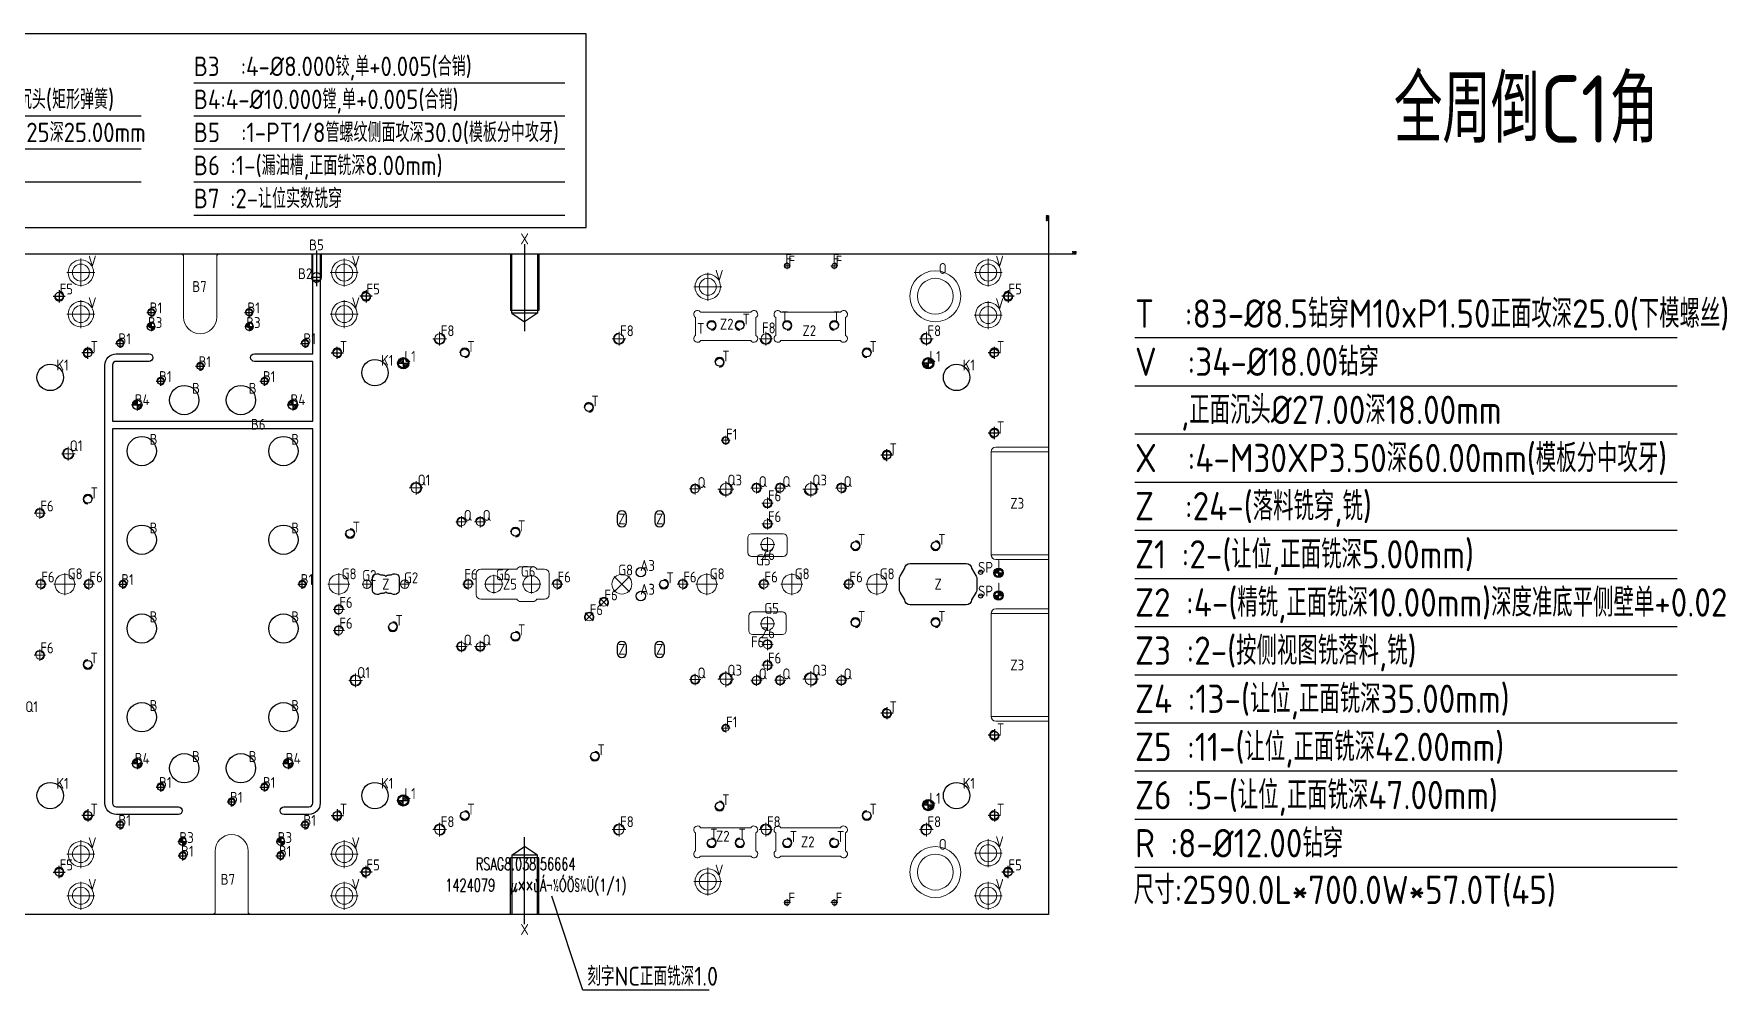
# Model space of a CAD drawing. Header units: millimetres. Extents: x 48713 to 52136, y -7473 to -5559.
# Drawn here: x 50342 to 52136, y -6572 to -5559 of the extents above; entities that cross this region are included whole.
import ezdxf
from ezdxf.enums import TextEntityAlignment as Align

# ---------------------------------------------------------------- set-up
doc = ezdxf.new("R2010")
doc.units = ezdxf.units.MM
for name, pattern in [('CENTER', [0]), ('DASHED', [0]), ('HIDDEN', [0])]:
    doc.linetypes.add(name, pattern=pattern)
for name, color, linetype in [('DIM', 4, 'Continuous'), ('LP', 255, 'Continuous'), ('LP_O', 40, 'Continuous'), ('PRESS', 3, 'Continuous'), ('TEXT', 4, 'Continuous')]:
    doc.layers.add(name, color=color, linetype=linetype)
doc.styles.add('gbenor', font='gbenor.shx', dxfattribs={"bigfont": 'gbcbig.shx'})
doc.styles.get("Standard").update_dxf_attribs({"font": 'txt.shx', "width": 0.85, "bigfont": 'ctxt.shx'})
doc.styles.add('标准', font='txt.shx', dxfattribs={"width": 0.667, "bigfont": 'ctxt.shx'})
doc.dimstyles.new('T-2-WX', dxfattribs={"dimtxt": 2, "dimasz": 2, "dimexe": 0.5, "dimexo": 0.5, "dimgap": 0.5, "dimtad": 1, "dimtxsty": 'Standard', "dimblk": 'OPEN30', "dimcen": 0, "dimazin": 3, "dimtfac": 1, "dimtmove": 0, "dimatfit": 3, "dimldrblk": 'OPEN30', "dimlwd": -1, "dimlwe": -1})

# ---------------------------------------------------------------- blocks, each defined once
blk = doc.blocks.new('HENXIAO0')
at = {"color": 230}
for p, q in [((-0.6, 0), (0.6, 0)), ((-0.5, 0), (0, 0.5)), ((-0.3, 0), (0, 0.3)), ((-0.1, 0), (0, 0.1)), ((0, 0.6), (0, -0.6)), ((0.1, 0), (0, -0.1)), ((0.5, 0), (0, -0.5)), ((0.3, 0), (0, -0.3))]:
    blk.add_line(p, q, dxfattribs=at)
for start, end in [(90, 180), (270, 0)]:
    blk.add_arc((0, 0), 0.5, start, end, dxfattribs=at)
blk = doc.blocks.new('locater0')
for p, q in [((-0.6, 0), (0.6, 0)), ((-0.5, 0), (0, 0.5)), ((-0.3, 0), (0, 0.3)), ((-0.1, 0), (0, 0.1)), ((0, 0.6), (0, -0.6)), ((0.1, 0), (0, -0.1)), ((0.5, 0), (0, -0.5)), ((0.3, 0), (0, -0.3))]:
    blk.add_line(p, q)
for start, end in [(90, 180), (270, 0)]:
    blk.add_arc((0, 0), 0.5, start, end)
blk = doc.blocks.new('*D7583')
at = {"layer": 'Defpoints', "color": 0}
for p in [(51417.1, -5792.4), (51441.4, -5792.4), (48827.1, -6492.4)]:
    blk.add_point(p, dxfattribs=at)
at = {"layer": 'DIM', "color": 0}
blk.add_line((51417.6, -5792.4), (51446.3, -5792.4), dxfattribs=at)
at = {"layer": 'DIM', "color": 0, "insert": (51444.1, -5790.9), "char_height": 2, "attachment_point": 5}
blk.add_mtext('700', dxfattribs=at)
blk = doc.blocks.new('_Open30')
blk = doc.blocks.new('*D7584')
at = {"layer": 'Defpoints', "color": 0}
for p in [(51417.1, -5758.2), (51417.1, -5792.4), (48827.1, -6492.4)]:
    blk.add_point(p, dxfattribs=at)
at = {"layer": 'DIM', "color": 0}
blk.add_line((51417.1, -5791.9), (51417.1, -5751.7), dxfattribs=at)
at = {"layer": 'DIM', "color": 0, "insert": (51415.6, -5754.7), "char_height": 2, "attachment_point": 5, "rotation": 90}
blk.add_mtext('2590', dxfattribs=at)

msp = doc.modelspace()

# ---------------------------------------------------------------- linework, layer by layer
at = {"layer": 'LP'}
msp.add_lwpolyline([(48827.062, -6492.37), (48827.062, -5792.37), (51417.062, -5792.37), (51417.062, -6492.37)], close=True, dxfattribs=at)
at = {"layer": 'LP_O', "color": 52, "linetype": 'DASHED'}
for p, q in [((50636.562, -5792.37), (50636.562, -5817.37)), ((50637.312, -5792.37), (50637.312, -5820.37)), ((50645.812, -5820.37), (50645.812, -5792.37)), ((50646.562, -5792.37), (50646.562, -5817.37)), ((50636.562, -5817.37), (50646.562, -5817.37)), ((50637.312, -5820.37), (50645.812, -5820.37)), ((50637.312, -5820.37), (50641.562, -5823.236))]:
    msp.add_line(p, q, dxfattribs=at)
at = {"layer": 'LP_O', "color": 52, "linetype": 'CENTER'}
msp.add_line((50641.562, -5789.036), (50641.562, -5826.57), dxfattribs=at)
at = {"layer": 'LP_O', "color": 4, "linetype": 'DASHED'}
for p, q in [((50847.062, -5792.37), (50847.062, -5852.37)), ((50848.562, -5855.37), (50848.562, -5792.37)), ((50875.562, -5792.37), (50875.562, -5855.37)), ((50877.062, -5792.37), (50877.062, -5852.37)), ((50877.062, -5852.37), (50847.062, -5852.37)), ((50875.562, -5855.37), (50848.562, -5855.37)), ((50875.562, -5855.37), (50862.062, -5864.475)), ((50875.562, -6429.37), (50862.062, -6420.264)), ((50847.062, -6492.37), (50847.062, -6432.37)), ((50877.062, -6432.37), (50847.062, -6432.37)), ((50848.562, -6429.37), (50848.562, -6492.37)), ((50875.562, -6429.37), (50848.562, -6429.37)), ((50875.562, -6492.37), (50875.562, -6429.37)), ((50877.062, -6492.37), (50877.062, -6432.37))]:
    msp.add_line(p, q, dxfattribs=at)
at = {"layer": 'LP_O', "color": 4, "linetype": 'CENTER'}
for p, q in [((50862.062, -5782.37), (50862.062, -5874.475)), ((50362.562, -5837.37), (50375.562, -5837.37)), ((50369.062, -5830.87), (50369.062, -5843.87)), ((50700.562, -5837.37), (50687.562, -5837.37)), ((50694.062, -5830.87), (50694.062, -5843.87)), ((51380.562, -5837.37), (51367.562, -5837.37)), ((51374.062, -5830.87), (51374.062, -5843.87)), ((50461.842, -5854.626), (50471.442, -5854.626)), ((50466.642, -5859.426), (50466.642, -5849.826)), ((50565.361, -5854.626), (50574.961, -5854.626)), ((50570.161, -5859.426), (50570.161, -5849.826)), ((50428.762, -5887.37), (50438.362, -5887.37)), ((50433.562, -5892.17), (50433.562, -5882.57)), ((50624.762, -5887.37), (50634.362, -5887.37)), ((50629.562, -5892.17), (50629.562, -5882.57)), ((50513.602, -5911.626), (50523.202, -5911.626)), ((50518.402, -5916.426), (50518.402, -5906.826)), ((50471.762, -5927.37), (50481.362, -5927.37)), ((50476.562, -5932.17), (50476.562, -5922.57)), ((50581.762, -5927.37), (50591.362, -5927.37)), ((50586.562, -5932.17), (50586.562, -5922.57)), ((50431.762, -6142.37), (50441.362, -6142.37)), ((50436.562, -6147.17), (50436.562, -6137.57)), ((50621.762, -6142.37), (50631.362, -6142.37)), ((50626.562, -6147.17), (50626.562, -6137.57)), ((50471.762, -6357.37), (50481.362, -6357.37)), ((50476.562, -6362.17), (50476.562, -6352.57)), ((50581.762, -6357.37), (50591.362, -6357.37)), ((50586.562, -6362.17), (50586.562, -6352.57)), ((50546.922, -6373.113), (50556.522, -6373.113)), ((50551.722, -6377.913), (50551.722, -6368.313)), ((50428.762, -6397.37), (50438.362, -6397.37)), ((50433.562, -6402.17), (50433.562, -6392.57)), ((50624.762, -6397.37), (50634.362, -6397.37)), ((50629.562, -6402.17), (50629.562, -6392.57)), ((50862.062, -6502.37), (50862.062, -6410.264)), ((50495.162, -6430.113), (50504.762, -6430.113)), ((50499.962, -6434.913), (50499.962, -6425.313)), ((50598.681, -6430.113), (50608.281, -6430.113)), ((50603.481, -6434.913), (50603.481, -6425.313)), ((50362.562, -6447.37), (50375.562, -6447.37)), ((50369.062, -6453.87), (50369.062, -6440.87)), ((50700.562, -6447.37), (50687.562, -6447.37)), ((50694.062, -6453.87), (50694.062, -6440.87)), ((51380.562, -6447.37), (51367.562, -6447.37)), ((51374.062, -6453.87), (51374.062, -6440.87))]:
    msp.add_line(p, q, dxfattribs=at)
at = {"layer": 'LP_O', "color": 4, "linetype": 'CENTER', "lineweight": 15}
for p, q in [((50392.062, -5827.22), (50392.062, -5797.52)), ((50671.062, -5827.22), (50671.062, -5797.52)), ((51353.062, -5827.22), (51353.062, -5797.52)), ((50377.212, -5812.37), (50406.912, -5812.37)), ((50656.212, -5812.37), (50685.912, -5812.37)), ((51041.212, -5827.37), (51070.912, -5827.37)), ((51056.062, -5842.22), (51056.062, -5812.52)), ((51338.212, -5812.37), (51367.912, -5812.37)), ((50392.062, -5871.22), (50392.062, -5841.52)), ((50671.062, -5871.22), (50671.062, -5841.52)), ((51353.062, -5872.22), (51353.062, -5842.52)), ((50377.212, -5856.37), (50406.912, -5856.37)), ((50656.212, -5856.37), (50685.912, -5856.37)), ((51338.212, -5857.37), (51367.912, -5857.37)), ((50764.862, -5882.37), (50779.262, -5882.37)), ((50772.062, -5875.17), (50772.062, -5889.57)), ((50969.262, -5882.37), (50954.862, -5882.37)), ((50962.062, -5875.17), (50962.062, -5889.57)), ((51110.362, -5882.37), (51124.762, -5882.37)), ((51117.562, -5875.17), (51117.562, -5889.57)), ((51294.762, -5882.37), (51280.362, -5882.37)), ((51287.562, -5875.17), (51287.562, -5889.57)), ((51079.862, -5989.982), (51070.262, -5989.982)), ((51075.062, -5985.182), (51075.062, -5994.782)), ((50385.852, -6004.183), (50371.452, -6004.183)), ((50378.652, -5996.983), (50378.652, -6011.383)), ((50739.862, -6040.423, 0), (50754.262, -6040.423, 0)), ((50747.062, -6047.623, 0), (50747.062, -6033.223, 0)), ((51036.632, -6041.521), (51048.632, -6041.521)), ((51042.632, -6047.521), (51042.632, -6035.521)), ((51066.662, -6041.691), (51083.462, -6041.691)), ((51075.062, -6033.291), (51075.062, -6050.091)), ((51113.491, -6040.521), (51101.491, -6040.521)), ((51107.491, -6046.521), (51107.491, -6034.521)), ((51126.632, -6040.521), (51138.632, -6040.521)), ((51132.632, -6046.521), (51132.632, -6034.521)), ((51156.662, -6041.691), (51173.462, -6041.691)), ((51165.062, -6033.291), (51165.062, -6050.091)), ((51203.491, -6040.521), (51191.491, -6040.521)), ((51197.491, -6046.521), (51197.491, -6034.521)), ((50348.562, -6073.241), (50348.562, -6061.241)), ((51113.216, -6056.451), (51125.216, -6056.451)), ((51119.216, -6050.451), (51119.216, -6062.451)), ((50342.562, -6067.241), (50354.562, -6067.241)), ((50789.064, -6076.371), (50801.064, -6076.371)), ((50795.064, -6082.371), (50795.064, -6070.371)), ((50809.059, -6076.371), (50821.059, -6076.371)), ((50815.059, -6082.371), (50815.059, -6070.371)), ((51113.216, -6078.451), (51125.216, -6078.451)), ((51119.216, -6072.451), (51119.216, -6084.451)), ((51119.216, -6092.751), (51119.216, -6108.151)), ((51111.516, -6100.451), (51126.916, -6100.451)), ((50375.062, -6153.92), (50375.062, -6130.82)), ((50665.232, -6153.92), (50665.232, -6130.82)), ((51055.062, -6153.92), (51055.062, -6130.82)), ((51145.062, -6153.92), (51145.062, -6130.82)), ((51235.062, -6153.92), (51235.062, -6130.82)), ((50343.562, -6142.37), (50355.562, -6142.37)), ((50349.562, -6148.37), (50349.562, -6136.37)), ((50363.512, -6142.37), (50386.612, -6142.37)), ((50406.562, -6142.37), (50394.562, -6142.37)), ((50400.562, -6148.37), (50400.562, -6136.37)), ((50653.682, -6142.37), (50676.782, -6142.37)), ((50690.112, -6142.37), (50700.012, -6142.37)), ((50695.062, -6147.32), (50695.062, -6137.42)), ((50730.112, -6142.37), (50740.012, -6142.37)), ((50735.062, -6147.32), (50735.062, -6137.42)), ((50808.386, -6142.37), (50796.386, -6142.37)), ((50802.386, -6148.37), (50802.386, -6136.37)), ((50890.386, -6142.37), (50902.386, -6142.37)), ((50896.386, -6148.37), (50896.386, -6136.37)), ((50956.894, -6134.202), (50973.229, -6150.537)), ((50956.894, -6150.537), (50973.229, -6134.202)), ((51023.562, -6142.37), (51035.562, -6142.37)), ((51029.562, -6148.37), (51029.562, -6136.37)), ((51043.512, -6142.37), (51066.612, -6142.37)), ((51121.562, -6142.37), (51109.562, -6142.37)), ((51115.562, -6148.37), (51115.562, -6136.37)), ((51133.512, -6142.37), (51156.612, -6142.37)), ((51211.562, -6142.37), (51199.562, -6142.37)), ((51205.562, -6148.37), (51205.562, -6136.37)), ((51223.512, -6142.37), (51246.612, -6142.37)), ((50671.232, -6169.37), (50659.232, -6169.37)), ((50665.232, -6175.37), (50665.232, -6163.37)), ((50941.727, -6165.704), (50950.212, -6157.219)), ((50950.212, -6165.704), (50941.727, -6157.219)), ((50665.232, -6197.37), (50665.232, -6185.37)), ((50926.171, -6181.26), (50934.656, -6172.775)), ((50934.656, -6181.26), (50926.171, -6172.775)), ((51111.516, -6184.288), (51126.916, -6184.288)), ((51119.216, -6191.988), (51119.216, -6176.588)), ((50671.232, -6191.37), (50659.232, -6191.37)), ((50795.064, -6202.368), (50795.064, -6214.368)), ((50815.059, -6202.368), (50815.059, -6214.368)), ((51119.216, -6212.288), (51119.216, -6200.288)), ((50342.562, -6217.498), (50354.562, -6217.498)), ((50348.562, -6223.498), (50348.562, -6211.498)), ((50801.064, -6208.368), (50789.064, -6208.368)), ((50821.059, -6208.368), (50809.059, -6208.368)), ((51113.216, -6206.288), (51125.216, -6206.288)), ((51119.216, -6234.288), (51119.216, -6222.288)), ((50683.062, -6237.117, 0), (50683.062, -6251.517, 0)), ((51042.632, -6237.218), (51042.632, -6249.218)), ((51075.062, -6251.448), (51075.062, -6234.648)), ((51107.491, -6238.218), (51107.491, -6250.218)), ((51113.216, -6228.288), (51125.216, -6228.288)), ((51132.632, -6238.218), (51132.632, -6250.218)), ((51165.062, -6251.448), (51165.062, -6234.648)), ((51197.491, -6238.218), (51197.491, -6250.218)), ((50690.262, -6244.317, 0), (50675.862, -6244.317, 0)), ((51036.632, -6243.218), (51048.632, -6243.218)), ((51066.662, -6243.048), (51083.462, -6243.048)), ((51113.491, -6244.218), (51101.491, -6244.218)), ((51126.632, -6244.218), (51138.632, -6244.218)), ((51156.662, -6243.048), (51173.462, -6243.048)), ((51203.491, -6244.218), (51191.491, -6244.218)), ((51079.862, -6294.757), (51070.262, -6294.757)), ((51075.062, -6299.557), (51075.062, -6289.957)), ((50764.862, -6402.37), (50779.262, -6402.37)), ((50772.062, -6409.57), (50772.062, -6395.17)), ((50969.262, -6402.37), (50954.862, -6402.37)), ((50962.062, -6409.57), (50962.062, -6395.17)), ((51110.362, -6402.37), (51124.762, -6402.37)), ((51117.562, -6409.57), (51117.562, -6395.17)), ((51294.762, -6402.37), (51280.362, -6402.37)), ((51287.562, -6409.57), (51287.562, -6395.17)), ((50392.062, -6413.52), (50392.062, -6443.22)), ((50671.062, -6413.52), (50671.062, -6443.22)), ((51353.062, -6412.52), (51353.062, -6442.22)), ((50377.212, -6428.37), (50406.912, -6428.37)), ((50656.212, -6428.37), (50685.912, -6428.37)), ((51338.212, -6427.37), (51367.912, -6427.37)), ((51056.062, -6472.22), (51056.062, -6442.52)), ((50377.212, -6472.37), (50406.912, -6472.37)), ((50392.062, -6457.52), (50392.062, -6487.22)), ((50656.212, -6472.37), (50685.912, -6472.37)), ((50671.062, -6457.52), (50671.062, -6487.22)), ((51041.212, -6457.37), (51070.912, -6457.37)), ((51338.212, -6472.37), (51367.912, -6472.37)), ((51353.062, -6457.52), (51353.062, -6487.22))]:
    msp.add_line(p, q, dxfattribs=at)
at = {"layer": 'LP_O', "linetype": 'CENTER', "lineweight": 15}
for p, q in [((51143.662, -5805.021), (51136.462, -5805.021)), ((51143.662, -5805.021), (51136.462, -5805.021)), ((51140.062, -5801.421), (51140.062, -5808.621)), ((51140.062, -5801.421), (51140.062, -5808.621)), ((51186.462, -5805.021), (51193.662, -5805.021)), ((51186.462, -5805.021), (51193.662, -5805.021)), ((51190.062, -5801.421), (51190.062, -5808.621)), ((51190.062, -5801.421), (51190.062, -5808.621)), ((51143.662, -6479.718), (51136.462, -6479.718)), ((51140.062, -6483.318), (51140.062, -6476.118)), ((51186.462, -6479.718), (51193.662, -6479.718)), ((51190.062, -6483.318), (51190.062, -6476.118))]:
    msp.add_line(p, q, dxfattribs=at)
at = {"layer": 'LP_O', "color": 52, "linetype": 'Continuous'}
msp.add_line((50645.812, -5820.37), (50641.562, -5823.236), dxfattribs=at)
at = {"layer": 'LP_O', "color": 4}
for p, q in [((50848.562, -5855.37), (50862.062, -5864.475)), ((50848.562, -6429.37), (50862.062, -6420.264))]:
    msp.add_line(p, q, dxfattribs=at)
at = {"layer": 'LP_O', "color": 4, "linetype": 'CENTER', "ltscale": 0.009}
for p, q in [((50406.062, -5897.37), (50393.062, -5897.37)), ((50399.562, -5903.87), (50399.562, -5890.87)), ((50657.062, -5897.37), (50670.062, -5897.37)), ((50663.562, -5903.87), (50663.562, -5890.87)), ((51366.062, -5897.37), (51353.062, -5897.37)), ((51359.562, -5903.87), (51359.562, -5890.87)), ((51366.062, -5982.37), (51353.062, -5982.37)), ((51359.562, -5988.87), (51359.562, -5975.87)), ((51252.311, -6005.716), (51239.311, -6005.716)), ((51245.811, -6012.216), (51245.811, -5999.216)), ((51245.811, -6272.523), (51245.811, -6285.523)), ((51252.311, -6279.023), (51239.311, -6279.023)), ((51366.062, -6302.37), (51353.062, -6302.37)), ((51359.562, -6295.87), (51359.562, -6308.87)), ((50399.562, -6380.87), (50399.562, -6393.87)), ((50663.562, -6380.87), (50663.562, -6393.87)), ((51359.562, -6380.87), (51359.562, -6393.87)), ((50406.062, -6387.37), (50393.062, -6387.37)), ((50657.062, -6387.37), (50670.062, -6387.37)), ((51366.062, -6387.37), (51353.062, -6387.37))]:
    msp.add_line(p, q, dxfattribs=at)
at = {"layer": 'LP_O', "lineweight": 15}
for p, q in [((51356.057, -6002.196), (51417.062, -6002.196)), ((51356.057, -6111.196), (51417.062, -6111.196)), ((51356.057, -6173.543), (51417.062, -6173.543)), ((51356.057, -6282.543), (51417.062, -6282.543))]:
    msp.add_line(p, q, dxfattribs=at)
for points in [[(50498.902, -5792.37), (50500.902, -5794.37), (50500.902, -5859.626, 1), (50535.902, -5859.626), (50535.902, -5794.37), (50537.902, -5792.37)], [(50571.222, -6492.37), (50569.222, -6490.37), (50569.222, -6425.113, 1), (50534.222, -6425.113), (50534.222, -6490.37), (50532.222, -6492.37)]]:
    msp.add_lwpolyline(points, format="xyb", dxfattribs=at)
at = {"layer": 'LP_O', "color": 94, "linetype": 'Continuous'}
msp.add_lwpolyline([(50417.562, -6374.37), (50417.562, -5910.37, -0.41421356), (50429.562, -5898.37), (50464.278, -5898.37, -1), (50464.278, -5906.37), (50429.562, -5906.37, 0.41421356), (50425.562, -5910.37), (50425.562, -5969.745), (50637.562, -5969.745), (50637.562, -5906.37), (50575.836, -5906.37, -1), (50575.836, -5898.37), (50637.562, -5898.37), (50637.562, -5820.37, 0.5), (50645.562, -5820.37), (50645.562, -6374.37, -0.41421356), (50633.562, -6386.37), (50607.176, -6386.37, -1), (50607.176, -6378.37), (50633.562, -6378.37, 0.41421356), (50637.562, -6374.37), (50637.562, -5977.745), (50425.562, -5977.745), (50425.562, -6374.37, 0.41421356), (50429.562, -6378.37), (50495.454, -6378.37, -1), (50495.454, -6386.37), (50429.562, -6386.37, -0.41421356)], format="xyb", close=True, dxfattribs=at)
at = {"layer": 'LP_O', "color": 94, "linetype": 'Continuous', "lineweight": 18}
for points in [[(51048.574, -5884.37), (51101.549, -5884.37, 1.25654736), (51107.062, -5878.857), (51107.062, -5859.882, 1.25654736), (51101.549, -5854.37), (51048.574, -5854.37, 1.25654736), (51043.062, -5859.882), (51043.062, -5878.857, 1.25654736)], [(51133.574, -5884.37), (51196.549, -5884.37, 1.25654736), (51202.062, -5878.857), (51202.062, -5859.882, 1.25654736), (51196.549, -5854.37), (51133.574, -5854.37, 1.25654736), (51128.062, -5859.882), (51128.062, -5878.857, 1.25654736)], [(51048.574, -6400.37), (51101.549, -6400.37, -1.25654736), (51107.062, -6405.882), (51107.062, -6424.857, -1.25654736), (51101.549, -6430.37), (51048.574, -6430.37, -1.25654736), (51043.062, -6424.857), (51043.062, -6405.882, -1.25654736)], [(51133.574, -6400.37), (51196.549, -6400.37, -1.25654736), (51202.062, -6405.882), (51202.062, -6424.857, -1.25654736), (51196.549, -6430.37), (51133.574, -6430.37, -1.25654736), (51128.062, -6424.857), (51128.062, -6405.882, -1.25654736)]]:
    msp.add_lwpolyline(points, format="xyb", close=True, dxfattribs=at)
at = {"layer": 'LP_O', "linetype": 'Continuous', "lineweight": 15}
for points in [[(51361.057, -6116.196, -0.41421356), (51356.057, -6111.196), (51356.057, -6002.196, -0.41421356), (51361.057, -5997.196), (51417.062, -5997.196), (51417.062, -6116.196)], [(51361.057, -6168.543, 0.41421356), (51356.057, -6173.543), (51356.057, -6282.543, 0.41421356), (51361.057, -6287.543), (51417.062, -6287.543), (51417.062, -6168.543)]]:
    msp.add_lwpolyline(points, format="xyb", close=True, dxfattribs=at)
at = {"layer": 'LP_O', "linetype": 'Continuous'}
for points in [[(50970.062, -6076.79), (50970.062, -6069.79, 1), (50960.062, -6069.79), (50960.062, -6076.79, 1)], [(51010.062, -6076.79), (51010.062, -6069.79, 1), (51000.062, -6069.79), (51000.062, -6076.79, 1)], [(50715.062, -6150.638, -0.22114921), (50711.812, -6152.15), (50709.364, -6152.15, -0.19079038), (50706.283, -6153.37), (50705.462, -6153.37, -0.41421356), (50701.062, -6148.97), (50701.062, -6135.77, -0.41421356), (50705.462, -6131.37), (50706.283, -6131.37, -0.19079038), (50709.364, -6132.59), (50711.812, -6132.59, -0.22114921), (50715.062, -6134.101, -0.22114921), (50718.312, -6132.59), (50720.759, -6132.59, -0.19079038), (50723.84, -6131.37), (50724.662, -6131.37, -0.41421356), (50729.062, -6135.77), (50729.062, -6148.97, -0.41421356), (50724.662, -6153.37), (50723.84, -6153.37, -0.19079038), (50720.759, -6152.15), (50718.312, -6152.15, -0.22114921)], [(51259.774, -6133.933), (51264.768, -6125.61, -0.40047435), (51270.262, -6120.37), (51329.862, -6120.37, -0.40047435), (51335.355, -6125.61), (51340.349, -6133.933, -0.13593296), (51341.062, -6136.506), (51341.062, -6148.234, -0.13593296), (51340.349, -6150.806), (51335.355, -6159.129, -0.40047435), (51329.862, -6164.37), (51270.262, -6164.37, -0.40047435), (51264.768, -6159.129), (51259.774, -6150.806, -0.13593296), (51259.062, -6148.234), (51259.062, -6136.506, -0.13593296)], [(50970.062, -6214.95), (50970.062, -6207.95, 1), (50960.062, -6207.95), (50960.062, -6214.95, 1)], [(51010.062, -6214.95), (51010.062, -6207.95, 1), (51000.062, -6207.95), (51000.062, -6214.95, 1)]]:
    msp.add_lwpolyline(points, format="xyb", close=True, dxfattribs=at)
at = {"layer": 'LP_O', "color": 94, "linetype": 'Continuous', "lineweight": 15}
for points in [[(51136.016, -6088.951), (51102.416, -6088.951, 0.41421356), (51098.416, -6092.951), (51098.416, -6108.951, 0.41421356), (51102.416, -6112.951), (51136.016, -6112.951, 0.41421356), (51140.016, -6108.951), (51140.016, -6092.951, 0.41421356)], [(50815.837, -6158.42), (50853.933, -6158.42, 0.27478707), (50857.886, -6160.77), (50870.886, -6160.77, 0.27478707), (50874.839, -6158.42), (50883.005, -6158.42, 0.41421356), (50888.005, -6153.42), (50888.005, -6131.319, 0.41421356), (50883.005, -6126.319), (50874.839, -6126.319, 0.27478707), (50870.886, -6123.969), (50857.886, -6123.969, 0.27478707), (50853.933, -6126.319), (50815.837, -6126.319, 0.41421356), (50810.837, -6131.319), (50810.837, -6153.42, 0.41421356)], [(51135.016, -6195.788), (51103.416, -6195.788, -0.41421356), (51099.416, -6191.788), (51099.416, -6175.788, -0.41421356), (51103.416, -6171.788), (51135.016, -6171.788, -0.41421356), (51139.016, -6175.788), (51139.016, -6191.788, -0.41421356)]]:
    msp.add_lwpolyline(points, format="xyb", close=True, dxfattribs=at)
at = {"layer": 'LP_O', "color": 4, "linetype": 'CENTER', "lineweight": 15}
for points in [[(50829.386, -6152.27), (50829.386, -6132.47)], [(50869.386, -6152.27), (50869.386, -6132.47)], [(50839.286, -6142.37), (50819.486, -6142.37)], [(50859.486, -6142.37), (50879.286, -6142.37)]]:
    msp.add_lwpolyline(points, dxfattribs=at)
at = {"layer": 'LP_O', "linetype": 'Continuous', "lineweight": 15}
for centre, radius in [((50392.062, -5812.37), 13.5), ((50392.062, -5812.37), 9), ((50671.062, -5812.37), 13.5), ((50671.062, -5812.37), 9), ((51140.062, -5805.021), 2.5), ((51140.062, -5805.021), 2.5), ((51190.062, -5805.021), 2.5), ((51190.062, -5805.021), 2.5), ((51353.062, -5812.37), 13.5), ((51353.062, -5812.37), 9), ((51056.062, -5827.37), 13.5), ((51056.062, -5827.37), 9), ((50392.062, -5856.37), 13.5), ((50671.062, -5856.37), 13.5), ((51353.062, -5857.37), 13.5), ((50392.062, -5856.37), 9), ((50671.062, -5856.37), 9), ((51353.062, -5857.37), 9), ((51075.062, -5989.982), 3.4), ((51119.216, -6100.451), 7), ((50375.062, -6142.37), 10.5), ((50665.232, -6142.37), 10.5), ((50829.386, -6142.37), 9), ((50869.386, -6142.37), 9), ((50965.062, -6142.37), 10.5), ((51055.062, -6142.37), 10.5), ((51145.062, -6142.37), 10.5), ((51235.062, -6142.37), 10.5), ((50695.062, -6142.37), 4.5), ((50735.062, -6142.37), 4.5), ((51119.216, -6184.288), 7), ((51075.062, -6294.757), 3.4), ((50392.062, -6428.37), 13.5), ((50392.062, -6428.37), 9), ((50671.062, -6428.37), 13.5), ((50671.062, -6428.37), 9), ((51353.062, -6427.37), 13.5), ((51353.062, -6427.37), 9), ((51056.062, -6457.37), 13.5), ((51056.062, -6457.37), 9), ((50392.062, -6472.37), 13.5), ((50392.062, -6472.37), 9), ((50671.062, -6472.37), 13.5), ((50671.062, -6472.37), 9), ((51353.062, -6472.37), 13.5), ((51353.062, -6472.37), 9), ((51140.062, -6479.718), 2.5), ((51190.062, -6479.718), 2.5)]:
    msp.add_circle(centre, radius, dxfattribs=at)
at = {"layer": 'LP_O', "linetype": 'DASHED', "lineweight": 9, "ltscale": 30}
for centre in [(51297.062, -5837.37), (51297.062, -6447.37)]:
    msp.add_circle(centre, 27, dxfattribs=at)
at = {"layer": 'LP_O', "linetype": 'Continuous'}
for centre, radius in [((50641.562, -5817.37), 5), ((50466.642, -5854.626), 3.4), ((50570.161, -5854.626), 3.4), ((50433.562, -5887.37), 3.4), ((50629.562, -5887.37), 3.4), ((50518.402, -5911.626), 3.4), ((50476.562, -5927.37), 3.4), ((50586.562, -5927.37), 3.4), ((51345.062, -6129.79), 2.25), ((50436.562, -6142.37), 3.4), ((50626.562, -6142.37), 3.4), ((51345.062, -6154.95), 2.25), ((50476.562, -6357.37), 3.4), ((50586.562, -6357.37), 3.4), ((50551.722, -6373.113), 3.4), ((50433.562, -6397.37), 3.4), ((50629.562, -6397.37), 3.4), ((50499.962, -6430.113), 3.4), ((50603.481, -6430.113), 3.4)]:
    msp.add_circle(centre, radius, dxfattribs=at)
at = {"layer": 'LP_O', "lineweight": 9}
for centre in [(51297.062, -5837.37), (51297.062, -6447.37)]:
    msp.add_circle(centre, 19, dxfattribs=at)
at = {"layer": 'LP_O'}
for centre, radius in [((50369.062, -5837.37), 4.25), ((50694.062, -5837.37), 4.25), ((51374.062, -5837.37), 4.25), ((51060.062, -5868.37), 4.25), ((51090.062, -5868.37), 4.25), ((51140.062, -5868.37), 4.25), ((51190.062, -5868.37), 4.25), ((50399.562, -5897.37), 4.25), ((50663.562, -5897.37), 4.25), ((50798.562, -5897.37), 4.25), ((51224.562, -5897.37), 4.25), ((51359.562, -5897.37), 4.25), ((50359.562, -5923.37), 14), ((50703.562, -5918.37), 14), ((50733.562, -5908.37), 5.005), ((51068.562, -5907.37), 4.25), ((51289.562, -5908.37), 5.005), ((51319.562, -5923.37), 14), ((50929.965, -5955.111), 4.25), ((51359.562, -5982.37), 4.25), ((51245.811, -6005.716), 4.25), ((50399.562, -6052.37), 4.25), ((50677.111, -6088.611), 4.25), ((50852.227, -6087.273), 4.25), ((51212.344, -6101.59), 4.25), ((51297.344, -6101.59), 4.25), ((50985.062, -6129.79), 5), ((51364.062, -6130.37), 4), ((50985.062, -6154.95), 5), ((51009.378, -6142.37), 4.25), ((51364.062, -6154.37), 4), ((50722.4, -6187.399), 4.25), ((51212.344, -6183.149), 4.25), ((51297.344, -6183.149), 4.25), ((50852.227, -6197.467), 4.25), ((50399.562, -6227.37), 4.25), ((51245.811, -6279.023), 4.25), ((51359.562, -6302.37), 4.25), ((50936.372, -6324.505), 4.25), ((50359.562, -6366.37), 14), ((50703.562, -6366.37), 14), ((50733.562, -6371.37), 5.005), ((51319.562, -6366.37), 14), ((50399.562, -6387.37), 4.25), ((50663.562, -6387.37), 4.25), ((50798.562, -6387.37), 4.25), ((51068.562, -6377.37), 4.25), ((51224.562, -6387.37), 4.25), ((51289.562, -6376.37), 5.005), ((51359.562, -6387.37), 4.25), ((51060.062, -6416.37), 4.25), ((51090.062, -6416.37), 4.25), ((51140.062, -6416.37), 4.25), ((51190.062, -6416.37), 4.25), ((50369.062, -6447.37), 4.25), ((50694.062, -6447.37), 4.25), ((51374.062, -6447.37), 4.25)]:
    msp.add_circle(centre, radius, dxfattribs=at)
at = {"layer": 'LP_O', "color": 2}
for centre, radius in [((50466.353, -5869.626), 4), ((50570.45, -5869.626), 4), ((50451.562, -5952.37), 5), ((50616.562, -5952.37), 5), ((50451.562, -6332.37), 5), ((50611.562, -6332.37), 5), ((50499.673, -6415.113), 4), ((50603.77, -6415.113), 4)]:
    msp.add_circle(centre, radius, dxfattribs=at)
at = {"layer": 'LP_O', "color": 4, "linetype": 'DASHED', "lineweight": 15}
for centre, radius in [((50772.062, -5882.37), 5.15), ((50962.062, -5882.37), 5.15), ((51117.562, -5882.37), 5.15), ((51287.562, -5882.37), 5.15), ((50378.652, -6004.183), 5.15), ((50747.062, -6040.423, 0), 5.15), ((51042.632, -6041.521), 4.25), ((51075.062, -6041.691), 6), ((51107.491, -6040.521), 4.25), ((51132.632, -6040.521), 4.25), ((51165.062, -6041.691), 6), ((51197.491, -6040.521), 4.25), ((51119.216, -6056.451), 4.25), ((50348.562, -6067.241), 4.25), ((50795.064, -6076.371), 4.25), ((50815.059, -6076.371), 4.25), ((51119.216, -6078.451), 4.25), ((50349.562, -6142.37), 4.25), ((50400.562, -6142.37), 4.25), ((50802.386, -6142.37), 4.25), ((50896.386, -6142.37), 4.25), ((51029.562, -6142.37), 4.25), ((51115.562, -6142.37), 4.25), ((51205.562, -6142.37), 4.25), ((50665.232, -6169.37), 4.25), ((50945.97, -6161.461), 4.25), ((50665.232, -6191.37), 4.25), ((50930.413, -6177.018), 4.25), ((50795.064, -6208.368), 4.25), ((50815.059, -6208.368), 4.25), ((51119.216, -6206.288), 4.25), ((50348.562, -6217.498), 4.25), ((50683.062, -6244.317, 0), 5.15), ((51042.632, -6243.218), 4.25), ((51075.062, -6243.048), 6), ((51107.491, -6244.218), 4.25), ((51119.216, -6228.288), 4.25), ((51132.632, -6244.218), 4.25), ((51165.062, -6243.048), 6), ((51197.491, -6244.218), 4.25), ((50772.062, -6402.37), 5.15), ((50962.062, -6402.37), 5.15), ((51117.562, -6402.37), 5.15), ((51287.562, -6402.37), 5.15)]:
    msp.add_circle(centre, radius, dxfattribs=at)
at = {"layer": 'LP_O', "linetype": 'DASHED'}
for centre in [(50733.562, -5908.37), (51289.562, -5908.37), (50733.562, -6371.37), (51289.562, -6376.37)]:
    msp.add_circle(centre, 6, dxfattribs=at)
at = {"layer": 'LP_O', "linetype": 'Continuous', "ltscale": 15}
for centre in [(50501.562, -5947.37), (50561.562, -5947.37), (50456.562, -6001.37), (50606.562, -6001.37), (50456.562, -6095.37), (50606.562, -6095.37), (50456.562, -6189.37), (50606.562, -6189.37), (50456.562, -6283.37), (50606.562, -6283.37), (50501.562, -6337.37), (50561.562, -6337.37)]:
    msp.add_circle(centre, 15.5, dxfattribs=at)
at = {"layer": 'LP_O', "linetype": 'HIDDEN'}
for centre in [(51364.062, -6130.37), (51364.062, -6154.37)]:
    msp.add_circle(centre, 5, dxfattribs=at)
at = {"layer": 'LP_O', "linetype": 'Continuous', "lineweight": 15}
for centre, radius, start, end in [((51140.062, -5805.021), 3, 90, 0), ((51140.062, -5805.021), 3, 90, 0), ((51190.062, -5805.021), 3, 180, 90), ((51190.062, -5805.021), 3, 180, 90), ((51075.062, -5989.982), 4, 90, 0), ((51075.062, -6294.757), 4, 0, 270), ((51140.062, -6479.718), 3, 0, 270), ((51190.062, -6479.718), 3, 270, 180)]:
    msp.add_arc(centre, radius, start, end, dxfattribs=at)
at = {"layer": 'LP_O'}
for centre, start, end in [((50369.062, -5837.37), 180, 90), ((50694.062, -5837.37), 90, 0), ((51374.062, -5837.37), 90, 0), ((51060.062, -5868.37), 270, 180), ((51090.062, -5868.37), 0, 270), ((51140.062, -5868.37), 270, 180), ((51190.062, -5868.37), 0, 270), ((50399.562, -5897.37), 0, 270), ((50663.562, -5897.37), 270, 180), ((50798.562, -5897.37), 270, 180), ((51224.562, -5897.37), 0, 270), ((51359.562, -5897.37), 0, 270), ((51068.562, -5907.37), 270, 180), ((50929.965, -5955.111), 270, 180), ((51359.562, -5982.37), 0, 270), ((51245.811, -6005.716), 0, 270), ((50399.562, -6052.37), 0, 270), ((50677.111, -6088.611), 180, 90), ((50852.227, -6087.273), 270, 180), ((51212.344, -6101.59), 180, 90), ((51297.344, -6101.59), 180, 90), ((51009.378, -6142.37), 180, 90), ((50722.4, -6187.399), 180, 90), ((51212.344, -6183.149), 270, 180), ((51297.344, -6183.149), 270, 180), ((50852.227, -6197.467), 180, 90), ((50399.562, -6227.37), 90, 0), ((51245.811, -6279.023), 90, 0), ((51359.562, -6302.37), 90, 0), ((50936.372, -6324.505), 180, 90), ((50399.562, -6387.37), 90, 0), ((50663.562, -6387.37), 180, 90), ((50798.562, -6387.37), 180, 90), ((51068.562, -6377.37), 180, 90), ((51224.562, -6387.37), 90, 0), ((51359.562, -6387.37), 90, 0), ((51060.062, -6416.37), 180, 90), ((51090.062, -6416.37), 90, 0), ((51140.062, -6416.37), 180, 90), ((51190.062, -6416.37), 90, 0), ((50369.062, -6447.37), 270, 180), ((50694.062, -6447.37), 0, 270), ((51374.062, -6447.37), 0, 270)]:
    msp.add_arc(centre, 5, start, end, dxfattribs=at)
at = {"layer": 'LP_O', "linetype": 'Continuous'}
for centre in [(50466.642, -5854.626), (50570.161, -5854.626), (50433.562, -5887.37), (50629.562, -5887.37), (50518.402, -5911.626), (50476.562, -5927.37), (50586.562, -5927.37), (50436.562, -6142.37), (50626.562, -6142.37), (50476.562, -6357.37), (50586.562, -6357.37), (50551.722, -6373.113), (50433.562, -6397.37), (50629.562, -6397.37), (50499.962, -6430.113), (50603.481, -6430.113)]:
    msp.add_arc(centre, 4, 270, 180, dxfattribs=at)
at = {"layer": 'LP_O', "color": 4, "linetype": 'DASHED', "lineweight": 15}
for centre, radius, start, end in [((50772.062, -5882.37), 6, 180, 90), ((50962.062, -5882.37), 6, 90, 0), ((51117.562, -5882.37), 6, 180, 90), ((51287.562, -5882.37), 6, 90, 0), ((50378.652, -6004.183), 6, 90, 0), ((50747.062, -6040.423, 0), 6, 270, 180), ((51042.632, -6041.521), 5, 0, 270), ((51075.062, -6041.691), 7, 180, 90), ((51107.491, -6040.521), 5, 270, 180), ((51132.632, -6040.521), 5, 0, 270), ((51165.062, -6041.691), 7, 180, 90), ((51197.491, -6040.521), 5, 270, 180), ((51119.216, -6056.451), 5, 180, 90), ((50348.562, -6067.241), 5, 270, 180), ((50795.064, -6076.371), 5, 0, 270), ((50815.059, -6076.371), 5, 270, 180), ((51119.216, -6078.451), 5, 180, 90), ((50349.562, -6142.37), 5, 270, 180), ((50400.562, -6142.37), 5, 0, 270), ((50802.386, -6142.37), 5, 0, 270), ((50896.386, -6142.37), 5, 270, 180), ((51029.562, -6142.37), 5, 270, 180), ((51115.562, -6142.37), 5, 0, 270), ((51205.562, -6142.37), 5, 0, 270), ((50665.232, -6169.37), 5, 0, 270), ((50945.97, -6161.461), 5, 315, 225), ((50665.232, -6191.37), 5, 0, 270), ((50930.413, -6177.018), 5, 315, 225), ((50795.064, -6208.368), 5, 90, 0), ((50815.059, -6208.368), 5, 180, 90), ((51119.216, -6206.288), 5, 270, 180), ((50348.562, -6217.498), 5, 270, 180), ((50683.062, -6244.317, 0), 6, 90, 0), ((51042.632, -6243.218), 5, 90, 0), ((51075.062, -6243.048), 7, 270, 180), ((51107.491, -6244.218), 5, 180, 90), ((51119.216, -6228.288), 5, 270, 180), ((51132.632, -6244.218), 5, 90, 0), ((51165.062, -6243.048), 7, 270, 180), ((51197.491, -6244.218), 5, 180, 90), ((50772.062, -6402.37), 6, 270, 180), ((50962.062, -6402.37), 6, 0, 270), ((51117.562, -6402.37), 6, 270, 180), ((51287.562, -6402.37), 6, 0, 270)]:
    msp.add_arc(centre, radius, start, end, dxfattribs=at)
at = {"layer": 'PRESS', "color": 6}
msp.add_lwpolyline([(50038.678, -5559.475), (50038.678, -5764.474), (50927.122, -5764.474), (50927.122, -5559.475)], close=True, dxfattribs=at)
at = {"layer": 'TEXT', "color": 3}
for p, q in [((50511.704, -5611.354), (50904.509, -5611.354)), ((50063.039, -5646.36), (50455.845, -5646.36)), ((50511.704, -5646.36), (50904.509, -5646.36)), ((50063.039, -5681.366), (50455.845, -5681.366)), ((50511.704, -5681.366), (50904.509, -5681.366)), ((50063.039, -5716.373), (50455.845, -5716.373)), ((50511.704, -5716.373), (50904.509, -5716.373)), ((50511.704, -5751.379), (50904.509, -5751.379)), ((51508.531, -5881.275), (52082.633, -5881.275)), ((51508.531, -5932.275), (52082.633, -5932.275)), ((51508.531, -5983.275), (52082.633, -5983.275)), ((51508.531, -6034.275), (52082.633, -6034.275)), ((51508.531, -6085.275), (52082.633, -6085.275)), ((51508.531, -6136.275), (52082.633, -6136.275)), ((51508.531, -6187.275), (52082.633, -6187.275)), ((51508.531, -6238.275), (52082.633, -6238.275)), ((51508.531, -6289.275), (52082.633, -6289.275)), ((51508.531, -6340.275), (52082.633, -6340.275)), ((51508.531, -6391.275), (52082.633, -6391.275)), ((51508.531, -6442.275), (52082.633, -6442.275))]:
    msp.add_line(p, q, dxfattribs=at)
at = {"layer": 'TEXT'}
msp.add_lwpolyline([(51057.456, -6572.407), (50923.693, -6572.407), (50891.029, -6472.901)], dxfattribs=at)

# ---------------------------------------------------------------- block references
at = {"layer": 'LP_O', "color": 2}
for p, xscale, yscale, zscale in [((50466.353, -5869.626), 8, 8, 8), ((50570.45, -5869.626), 8, 8, 8), ((50451.562, -5952.37), 10, 10, 10), ((50616.562, -5952.37), 10, 10, 10), ((50451.562, -6332.37), 10, 10, 10), ((50611.562, -6332.37), 10, 10, 10), ((50499.673, -6415.113), 8, 8, 8)]:
    msp.add_blockref('HENXIAO0', p, dxfattribs=dict(at, xscale=xscale, yscale=yscale, zscale=zscale))
at = {"layer": 'LP_O'}
for name, p, xscale, yscale, zscale in [('locater0', (50733.562, -5908.37), 10.01000000000931, 10.00999999999476, 10.01), ('locater0', (51289.562, -5908.37), -10.01000000000931, 10.00999999999476, 10.01), ('HENXIAO0', (51364.062, -6130.37), 8, 8, 8)]:
    msp.add_blockref(name, p, dxfattribs=dict(at, xscale=xscale, yscale=yscale, zscale=zscale))
for name, p, xscale, yscale, zscale, rotation in [('HENXIAO0', (51364.062, -6154.37), -8, 8, 8, 180), ('locater0', (50733.562, -6371.37), -10.01000000000931, 10.00999999999476, 10.01, 179.9999999999802), ('locater0', (51289.562, -6376.37), 10.01000000000931, 10.00999999999476, 10.01, 180.0000000000196)]:
    msp.add_blockref(name, p, dxfattribs=dict(at, xscale=xscale, yscale=yscale, zscale=zscale, rotation=rotation))
at = {"layer": 'LP_O', "color": 1, "xscale": 8, "yscale": 8, "zscale": 8}
msp.add_blockref('HENXIAO0', (50603.77, -6415.113), dxfattribs=at)

# ---------------------------------------------------------------- texts
at = {"layer": 'LP_O', "lineweight": 13, "style": '标准', "width": 0.667}
for s, p in [('RSAG8.038.56664', (50810.296, -6445.345)), ('1424079  µ××ùÁ¬½ÓÖ§¼Ü(1/1)', (50777.988, -6467.77))]:
    msp.add_text(s, height=13.2, dxfattribs=at).set_placement(p)
at = {"layer": 'TEXT', "color": 2, "style": 'gbenor'}
for s, height, p in [('B3  :4-%%C8.000铰,单+0.005(合销)', 20.592, (50511.704, -5604.146)), ('B4:4-%%C10.000镗,单+0.005(合销)', 20.592, (50511.704, -5639.153)), ('Z2 :4-(精铣,正面铣深10.00mm)深度准底平侧壁单+0.02', 30, (51508.531, -6176.775))]:
    msp.add_text(s, height=height, dxfattribs=at).set_placement(p)
at = {"layer": 'TEXT', "color": 4, "lineweight": 18, "style": 'gbenor'}
msp.add_text('全周倒C1角', height=71.4387, dxfattribs=at).set_placement((51782.7, -5674.822))
at = {"layer": 'TEXT', "color": 4, "style": 'gbenor'}
for s, height, p in [('B :12-%%C31.00深43.00mm正面沉头(矩形弹簧)', 20.592, (50063.039, -5639.153)), ('B1 :16-%%C6.8钻穿,正面攻M8xP1.25深25.00mm', 20.592, (50063.039, -5674.159)), ('B5  :1-PT1/8管螺纹侧面攻深30.0(模板分中攻牙)', 20.592, (50511.704, -5674.159)), ('B6 :1-(漏油槽,正面铣深8.00mm)', 20.592, (50511.704, -5709.166)), ('B7 :2-让位实数铣穿', 20.592, (50511.704, -5744.172)), ('T  :83-%%C8.5钻穿M10xP1.50正面攻深25.0(下模螺丝)', 30, (51508.531, -5870.775)), ('V  :34-%%c18.00钻穿', 30, (51508.531, -5921.775)), ('   ,正面沉头%%C27.00深18.00mm', 30, (51508.531, -5972.775)), ('X  :4-M30XP3.50深60.00mm(模板分中攻牙)', 30, (51508.531, -6023.775)), ('Z  :24-(落料铣穿,铣)', 30, (51508.531, -6074.775)), ('Z1 :2-(让位,正面铣深5.00mm)', 30, (51508.531, -6125.775)), ('Z3 :2-(按侧视图铣落料,铣)', 30, (51508.531, -6227.775)), ('Z4 :13-(让位,正面铣深35.00mm)', 30, (51508.531, -6278.775)), ('Z5 :11-(让位,正面铣深42.00mm)', 30, (51508.531, -6329.775)), ('Z6 :5-(让位,正面铣深47.00mm)', 30, (51508.531, -6380.775)), ('R :8-%%C12.00钻穿', 30, (51508.531, -6431.775)), ('尺寸:2590.0L*700.0W*57.0T(45)', 30, (51507.235, -6481.216))]:
    msp.add_text(s, height=height, dxfattribs=at).set_placement(p)
for s, p in [('X', (50862.062, -5776.61)), ('B5', (50641.562, -5783.036)), ('F', (51141.832, -5798.414)), ('F', (51191.832, -5798.414)), ('V', (50404.181, -5800.25)), ('B2', (50629.609, -5813.549)), ('V', (50683.181, -5800.25)), ('V', (51068.181, -5815.25)), ('F', (51144.898, -5800.184)), ('F', (51194.898, -5800.184)), ('O', (51304.94, -5807.967)), ('V', (51365.181, -5800.25)), ('F5', (50376.644, -5829.787)), ('B7', (50517.691, -5827.122)), ('F5', (50701.644, -5829.787)), ('F5', (51381.644, -5829.787)), ('V', (50404.181, -5844.25)), ('B1', (50471.536, -5849.733)), ('B1', (50575.054, -5849.733)), ('V', (50683.181, -5844.25)), ('V', (51365.181, -5845.25)), ('B3', (50470.681, -5865.298)), ('B3', (50574.777, -5865.298)), ('Z2 ', (51079.218, -5866.97)), ('T', (51096.737, -5861.694)), ('T', (51137.618, -5859.251)), ('T', (51192.505, -5859.251)), ('B1', (50438.455, -5882.476)), ('B1', (50634.455, -5882.476)), ('F8', (50780.434, -5873.997)), ('F8', (50970.434, -5873.997)), ('T', (51048.625, -5871.434)), ('F8', (51120.626, -5870.933)), ('Z2 ', (51166.703, -5873.88)), ('F8', (51295.934, -5873.997)), ('T', (50406.237, -5890.694)), ('T', (50670.237, -5890.694)), ('K1', (50716.608, -5905.323)), ('L1', (50740.802, -5901.129)), ('T', (50805.237, -5890.694)), ('T', (51075.237, -5900.694)), ('T', (51231.237, -5890.694)), ('L1', (51296.802, -5901.129)), ('T', (51366.237, -5890.694)), ('K1', (50372.608, -5910.323)), ('B1', (50481.455, -5922.476)), ('B1', (50523.295, -5906.733)), ('B1', (50591.455, -5922.476)), ('K1', (51332.608, -5910.323)), ('B', (50514.021, -5934.91)), ('B', (50574.021, -5934.91)), ('B4', (50456.95, -5946.981)), ('B4', (50621.95, -5946.981)), ('T', (50936.64, -5948.436)), ('B6', (50579.837, -5973.06)), ('T', (51366.237, -5975.694)), ('Q1', (50387.024, -5995.81)), ('B', (50469.021, -5988.91)), ('B', (50619.021, -5988.91)), ('F1', (51081.454, -5983.59)), ('T', (51252.486, -5999.041)), ('T', (50406.237, -6045.694)), ('Q1', (50755.434, -6032.05, 0)), ('Q', (51049.448, -6034.704)), ('Q3', (51084.624, -6032.129)), ('Q', (51114.308, -6033.704)), ('F6', (51126.81, -6048.857)), ('Q', (51139.448, -6033.704)), ('Q3', (51174.624, -6032.129)), ('Q', (51204.308, -6033.704)), ('F6', (50356.155, -6059.647)), ('Z3 ', (51386.937, -6056.696)), ('B', (50469.021, -6082.91)), ('B', (50619.021, -6082.91)), ('T', (50683.786, -6081.936)), ('Q', (50801.881, -6069.555)), ('Q', (50821.875, -6069.555)), ('T', (50858.902, -6080.597)), ('Z', (50965.062, -6073.29)), ('Z', (51005.062, -6073.29)), ('F6', (51126.81, -6070.857)), ('T', (51219.019, -6094.915)), ('T', (51304.019, -6094.915)), ('G5', (51114.861, -6116.704)), ('Z6 ', (51122.91, -6111.1)), ('F6', (50357.155, -6134.776)), ('G8', (50385.982, -6131.449)), ('F6', (50408.155, -6134.776)), ('B1', (50441.455, -6137.476)), ('B1', (50631.455, -6137.476)), ('G8', (50676.152, -6131.449)), ('G2', (50697.537, -6133.132)), ('G2', (50741.824, -6135.607)), ('F6', (50805.166, -6131.996)), ('G6', (50839.316, -6132.44)), ('G6', (50865.752, -6128.805)), ('F6', (50903.98, -6134.776)), ('G8', (50969.059, -6127.452)), ('A3', (50992.219, -6122.632)), ('T', (51016.053, -6135.694)), ('F6', (51037.155, -6134.776)), ('G8', (51065.982, -6131.449)), ('F6', (51123.155, -6134.776)), ('G8', (51155.982, -6131.449)), ('F6', (51213.155, -6134.776)), ('G8', (51245.982, -6131.449)), ('SP', (51350.272, -6124.579)), ('L', (51366.194, -6122.41)), ('Z', (50715.062, -6142.37)), ('Z5 ', (50849.666, -6142.37)), ('F6', (50953.563, -6153.868)), ('A3', (50992.219, -6147.792)), ('Z', (51300.062, -6142.37)), ('SP', (51350.272, -6149.739)), ('L', (51366.194, -6146.41)), ('F6', (50672.825, -6161.776)), ('F6', (50938.007, -6169.424)), ('G5', (51123.571, -6168.035)), ('B', (50469.021, -6176.91)), ('B', (50619.021, -6176.91)), ('F6', (50672.825, -6183.776)), ('T', (50729.075, -6180.724)), ('T', (50858.902, -6190.791)), ('T', (51219.019, -6176.474)), ('T', (51304.019, -6176.474)), ('F6', (50356.155, -6209.904)), ('Q', (50801.881, -6201.551)), ('Q', (50821.875, -6201.551)), ('F6', (51108.843, -6203.509)), ('Z6 ', (51122.91, -6193.937)), ('T', (50406.237, -6220.694)), ('Z', (50965.062, -6211.45)), ('Z', (51005.062, -6211.45)), ('F6', (51126.81, -6220.694)), ('Z3 ', (51386.937, -6228.043)), ('Q1', (50691.434, -6235.944, 0)), ('Q', (51049.448, -6236.402)), ('Q3', (51084.624, -6233.486)), ('Q', (51114.308, -6237.402)), ('Q', (51139.448, -6237.402)), ('Q3', (51174.624, -6233.486)), ('Q', (51204.308, -6237.402)), ('Q1', (50339.844, -6272.184)), ('B', (50469.021, -6270.91)), ('B', (50619.021, -6270.91)), ('T', (51252.486, -6272.348)), ('F1', (51081.454, -6288.365)), ('T', (51366.237, -6295.694)), ('T', (50943.048, -6317.83)), ('B4', (50456.95, -6326.981)), ('B', (50514.021, -6324.91)), ('B', (50574.021, -6324.91)), ('B4', (50616.95, -6326.981)), ('K1', (50372.608, -6353.323)), ('B1', (50481.455, -6352.476)), ('B1', (50591.455, -6352.476)), ('K1', (50716.608, -6353.323)), ('K1', (51332.608, -6353.323)), ('B1', (50556.615, -6368.22)), ('L1', (50740.802, -6364.129)), ('T', (51075.237, -6370.694)), ('L1', (51296.802, -6369.129)), ('T', (50406.237, -6380.694)), ('T', (50670.237, -6380.694)), ('T', (50805.237, -6380.694)), ('T', (51231.237, -6380.694)), ('T', (51366.237, -6380.694)), ('B1', (50438.455, -6392.476)), ('B1', (50634.455, -6392.476)), ('F8', (50780.434, -6393.997)), ('F8', (50970.434, -6393.997)), ('T', (51062.505, -6407.251)), ('T', (51092.505, -6407.251)), ('F8', (51125.934, -6393.997)), ('F8', (51295.934, -6393.997)), ('V', (50404.181, -6416.25)), ('B3', (50504.001, -6410.786)), ('B1', (50504.856, -6425.22)), ('B3', (50608.097, -6410.786)), ('B1', (50608.374, -6425.22)), ('V', (50683.181, -6416.25)), ('Z2 ', (51075.062, -6409.37)), ('T', (51146.737, -6409.694)), ('Z2 ', (51165.062, -6415.37)), ('T', (51196.737, -6409.694)), ('O', (51304.94, -6417.967)), ('V', (51365.181, -6415.25)), ('F5', (50376.644, -6439.787)), ('F5', (50701.644, -6439.787)), ('F5', (51381.644, -6439.787)), ('V', (50404.181, -6460.25)), ('B7', (50547.756, -6455.023)), ('V', (50683.181, -6460.25)), ('V', (51068.181, -6445.25)), ('V', (51365.181, -6460.25)), ('F', (51144.898, -6474.882)), ('F', (51194.898, -6474.882)), ('X', (50862.062, -6508.13))]:
    msp.add_text(s, height=11.52, dxfattribs=at).set_placement(p, align=Align.MIDDLE_CENTER)
at = {"layer": 'TEXT', "style": 'gbenor'}
msp.add_text('刻字NC正面铣深1.0', height=20, dxfattribs=at).set_placement((50928.407, -6567.693))

# ---------------------------------------------------------------- dimensions: what is measured, and where the dimension line sits
at = {"layer": 'DIM', "color": 4}
for offset, dtype, picture, middle in [((0, 34.156), 1, '*D7584', (51415.562, -5754.718)), ((24.376, 0), 0, '*D7583', (51444.123, -5790.87))]:
    dim = msp.add_ordinate_dim(feature_location=(51417.062, -5792.37), offset=offset, dtype=dtype, origin=(48827.062, -6492.37), dimstyle='T-2-WX', dxfattribs=at)
    dim.commit()
    dim.dimension.update_dxf_attribs({"geometry": picture, "text_midpoint": middle})

doc.saveas('drawing.dxf')
